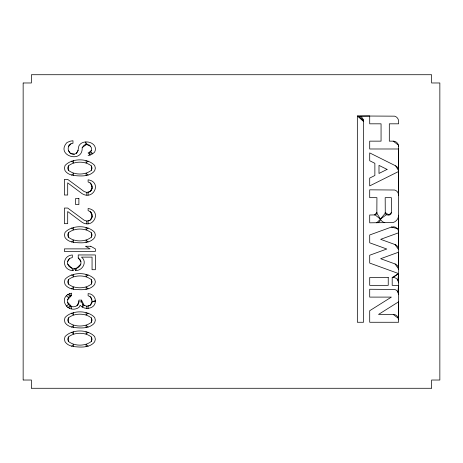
<?xml version="1.0" encoding="UTF-8"?>
<svg xmlns="http://www.w3.org/2000/svg" width="463" height="463" viewBox="0 0 463 463"><rect width="100%" height="100%" fill="white"/><g stroke="black" fill="none" stroke-linecap="round" stroke-linejoin="round"><path stroke-width="0.69" d="M95.349 301.419C95.245 308.983 84.388 310.54 80.209 305.331L78.889 307.501C67.031 314.828 56.92 296.245 71.649 293.172L71.649 295.342L67.696 299.683C66.14 305.256 72.483 308.624 76.916 305.765L78.235 304.463L78.889 300.117L81.523 300.117L84.156 305.331L86.789 306.199L90.082 305.331L91.402 304.029L92.056 301.853L91.402 297.946L90.082 296.644L88.109 295.776L88.109 293.606C92.23 293.6 95.777 297.252 95.349 301.419L92.056 301.853L90.082 305.331L88.109 306.199L88.109 308.37M82.842 304.463L82.183 307.067L84.156 305.331L82.842 304.463L81.523 301.853L81.523 300.117M68.356 165.922L67.696 168.092L68.356 170.262C74.445 175.28 85.314 175.28 91.402 170.262L92.056 168.092L91.402 165.922C85.314 160.91 74.445 160.91 68.356 165.922L68.356 170.262M68.356 232.802L67.696 234.972L68.356 237.149C74.445 242.161 85.314 242.161 91.402 237.149L92.056 234.972L91.402 232.802C85.314 227.79 74.445 227.79 68.356 232.802L68.356 237.149M91.402 190.241L92.056 188.071L91.402 184.164L90.082 182.862L88.109 181.994L88.109 179.818C102.149 181.849 93.7 200.751 82.183 193.719L67.696 182.862L67.696 195.021L64.409 195.021L64.409 179.384L67.696 179.384L84.156 191.543L86.789 192.411L90.082 191.543L91.402 190.241A6.829 6.829 0 0 0 91.402 184.164M68.356 279.704L67.696 281.88L68.356 284.05C74.445 289.062 85.314 289.062 91.402 284.05L92.056 281.88L91.402 279.704C85.314 274.692 74.445 274.692 68.356 279.704L68.356 284.05M91.402 218.906L92.056 216.736L91.402 212.824L90.082 211.522L88.109 210.653L88.109 208.483C102.149 210.515 93.7 229.416 82.183 222.379L67.696 211.522L67.696 223.681L64.409 223.681L64.409 208.049L67.696 208.049L84.156 220.209L86.789 221.077L90.082 220.209L91.402 218.906A6.829 6.829 0 0 0 91.402 212.824M67.696 299.683L69.016 296.644L71.649 295.342M69.676 308.37L70.335 306.199L67.696 307.501M68.356 317.925L67.696 320.095L68.356 322.265C74.445 327.277 85.314 327.277 91.402 322.265L92.056 320.095L91.402 317.925C85.314 312.913 74.445 312.913 68.356 317.925L68.356 322.265M68.356 337.029L67.696 339.205L68.356 341.376C74.445 346.388 85.314 346.388 91.402 341.376L92.056 339.205L91.402 337.029C85.314 332.017 74.445 332.017 68.356 337.029L68.356 341.376M68.356 146.812L69.016 145.075L70.989 143.773L72.969 143.339L72.969 140.735L70.335 141.169L67.042 142.471C54.923 155.493 82.975 164.215 82.183 147.68L84.156 145.075L86.135 144.641L89.423 145.075L91.402 147.68L91.402 150.29L90.742 151.592L88.109 152.894L90.082 155.064L92.716 153.762L94.689 152.026C99.036 142.627 83.004 138.032 78.889 145.943C77.917 149.005 78.612 153.484 74.283 154.196C70.11 154.978 67.257 150.62 68.356 146.812L70.989 143.773M67.696 261.468L68.356 259.731L69.676 258.423L72.309 257.555L72.309 254.951C61.469 255.929 62.152 270.392 72.969 270.589L74.942 268.413C79.416 268.465 82.564 263.696 80.209 259.731L78.235 257.989L78.235 254.951L95.349 254.951L95.349 269.715L92.056 269.715L92.056 257.121L81.523 257.121C87.588 261.774 82.564 270.809 75.602 270.589L74.942 268.413C70.995 268.835 66.556 265.866 67.696 261.468L69.676 258.423M75.602 270.589L76.916 267.979L80.869 264.072M76.916 305.765L78.889 301.853L81.523 301.853M92.056 188.071L90.082 191.543L88.109 192.411L88.109 195.021M92.056 216.736L90.082 220.209L88.109 221.077L88.109 223.681M76.256 153.328L78.235 150.29M376.726 222.836L380.441 219.121L376.847 213.159L376.934 197.666L369.711 197.666L369.711 189.83L394.615 190.015A5.365 5.365 0 0 1 398.591 195.195L398.591 171.495L369.711 185.912L369.711 178.07L374.868 175.5L374.868 163.317L369.711 160.742L369.711 152.906L395.622 165.841A5.365 5.365 0 0 1 398.591 170.639L398.591 148.988L369.711 148.988L369.711 141.146L381.061 141.146L381.061 123.818L369.711 123.818L369.711 115.981L359.548 116.161A5.365 5.365 0 0 1 363.524 121.341L358.159 115.981L363.339 119.952L363.524 121.341L363.524 322.265L357.338 322.265L357.338 115.981L394.615 116.161A5.365 5.365 0 0 1 398.591 121.341L398.591 123.818L389.308 123.818L389.308 141.146L393.232 141.146L398.411 145.122L398.591 146.511L398.591 322.265L369.711 322.265L369.711 310.714L391.374 297.101L369.711 297.101L369.711 289.259L394.615 289.444A5.365 5.365 0 0 1 398.591 294.624L397.873 291.945L398.591 285.341L392.196 285.341L392.196 277.505L394.615 277.684A5.365 5.365 0 0 1 398.591 282.864L397.873 280.184L398.591 273.581L369.711 263.071L369.711 255.235L386.779 249.019L369.711 242.809L369.711 234.972L391.397 227.078L393.932 226.801A5.365 5.365 0 0 1 398.591 232.119L398.591 215.202A7.634 7.634 0 0 1 392.937 222.576L384.799 222.668A6.395 6.395 0 0 1 380.441 219.121L375.099 214.913L369.711 215L369.711 222.836L377.686 222.709A3.716 3.716 0 0 0 380.441 219.121L385.268 213.159L385.181 197.666L391.374 197.666L391.374 212.523A2.477 2.477 0 0 1 390.135 214.664L389.539 214.913A7.205 7.205 0 0 1 387.016 214.913L386.42 214.664A2.477 2.477 0 0 1 385.181 212.523L388.897 215L391.374 212.523M88.109 155.499L90.082 155.064L89.423 152.46L91.402 150.29M374.457 215L376.934 212.523A2.477 2.477 0 0 1 375.696 214.664M71.649 175.043L73.623 173.307L73.623 175.477C80.637 176.177 89.851 177.016 94.689 170.702L95.349 168.092L94.689 165.488C87.814 157.97 71.944 157.97 65.063 165.488L64.409 168.092L65.063 170.702C67.013 173.59 70.289 174.968 73.623 175.477M88.109 161.147L86.135 162.883L86.135 160.713M71.649 241.923L73.623 240.187L73.623 242.357C80.637 243.063 89.851 243.897 94.689 237.583L95.349 234.972L94.689 232.368C87.814 224.85 71.944 224.85 65.063 232.368L64.409 234.972L65.063 237.583C67.013 240.471 70.289 241.848 73.623 242.357M88.109 228.028L86.135 229.764L86.135 227.593M71.649 288.825L73.623 287.089L73.623 289.259C80.637 289.965 89.851 290.799 94.689 284.485L95.349 281.88L94.689 279.27C87.814 271.752 71.944 271.752 65.063 279.27L64.409 281.88L65.063 284.485C67.013 287.373 70.289 288.75 73.623 289.259M88.109 274.929L86.135 276.666L86.135 274.495M66.383 306.199L68.356 304.463M71.649 327.046L73.623 325.304L73.623 327.48C80.637 328.18 89.851 329.019 94.689 322.699L95.349 320.095L94.689 317.491C87.814 309.973 71.944 309.973 65.063 317.491L64.409 320.095L65.063 322.699C67.013 325.593 70.289 326.965 73.623 327.48M88.109 313.144L86.135 314.886L86.135 312.71M71.649 346.15L73.623 344.414L73.623 346.584C80.637 347.291 89.851 348.124 94.689 341.81L95.349 339.205L94.689 336.595C87.814 329.077 71.944 329.077 65.063 336.595L64.409 339.205L65.063 341.81C67.013 344.698 70.289 346.075 73.623 346.584M88.109 332.255L86.135 333.991L86.135 331.821M82.183 147.68L86.135 144.641L85.476 142.037L87.449 144.641L90.742 146.377M380.441 219.121L386.42 214.664M393.232 277.505L398.591 273.581L392.196 277.505M92.056 301.853L95.349 300.551M377.686 222.709L384.799 222.668M23.434 82.975L31.403 82.975L31.403 74.722L431.597 74.722L431.597 82.975L439.85 82.975L439.85 380.025L431.597 380.025L431.597 388M393.232 314.429L398.411 318.405A5.365 5.365 0 0 0 394.615 314.608L378.537 314.429L398.591 301.818L398.591 319.788M23.434 380.025L31.403 380.025L31.403 388M31.403 388.278L431.597 388.278M393.232 141.146L394.615 141.331A5.365 5.365 0 0 1 398.591 146.511M74.283 154.196L70.335 153.328L68.356 150.29M391.397 227.078L397.26 228.583M395.066 244.574L380.655 239.33L398.591 232.802L398.591 249.615A5.365 5.365 0 0 0 395.066 244.574L398.591 249.615M395.066 263.956L380.655 258.713L398.591 252.185L398.591 268.997A5.365 5.365 0 0 0 395.066 263.956L398.591 268.997M89.423 152.46L92.716 153.762L90.742 151.592M67.696 294.474L70.335 295.776L69.676 293.606M357.338 115.981L363.524 121.341M88.109 175.043L86.135 173.307L86.135 175.477M71.649 161.147L73.623 162.883L73.623 160.713M88.109 241.923L86.135 240.187L86.135 242.357M71.649 228.028L73.623 229.764L73.623 227.593M88.109 288.825L86.135 287.089L86.135 289.259M71.649 274.929L73.623 276.666L73.623 274.495M66.383 295.776L68.356 297.512M88.109 327.046L86.135 325.304L86.135 327.48M71.649 313.144L73.623 314.886L73.623 312.71M88.109 346.15L86.135 344.414L86.135 346.584M71.649 332.255L73.623 333.991L73.623 331.821M67.696 264.072L71.649 267.979L72.969 270.589M67.696 302.287L71.649 306.633L71.649 308.804M78.235 257.989L80.869 261.468M395.622 165.841L398.591 170.639M90.082 182.862L92.056 186.334M90.082 211.522L92.056 215M90.082 296.644L92.056 300.117M91.402 165.922L91.402 170.262M91.402 232.802L91.402 237.149M91.402 279.704L91.402 284.05M91.402 317.925L91.402 322.265M91.402 337.029L91.402 341.376M86.789 192.411L86.789 195.021M86.789 221.077L86.789 223.681M86.789 306.199L86.789 308.37M23.15 82.975L23.15 380.025M387.068 169.406L378.994 173.44L378.994 165.378L387.068 169.406M78.889 198.494L75.602 198.494L75.602 204.577L78.889 204.577L78.889 198.494M90.742 246.264L85.476 246.264L90.082 248.874L64.409 248.874L64.409 251.478L95.349 251.478L95.349 248.874L90.742 246.264M388.237 277.505L369.711 277.505L369.711 285.341L388.237 285.341L388.237 277.505"/></g></svg>
